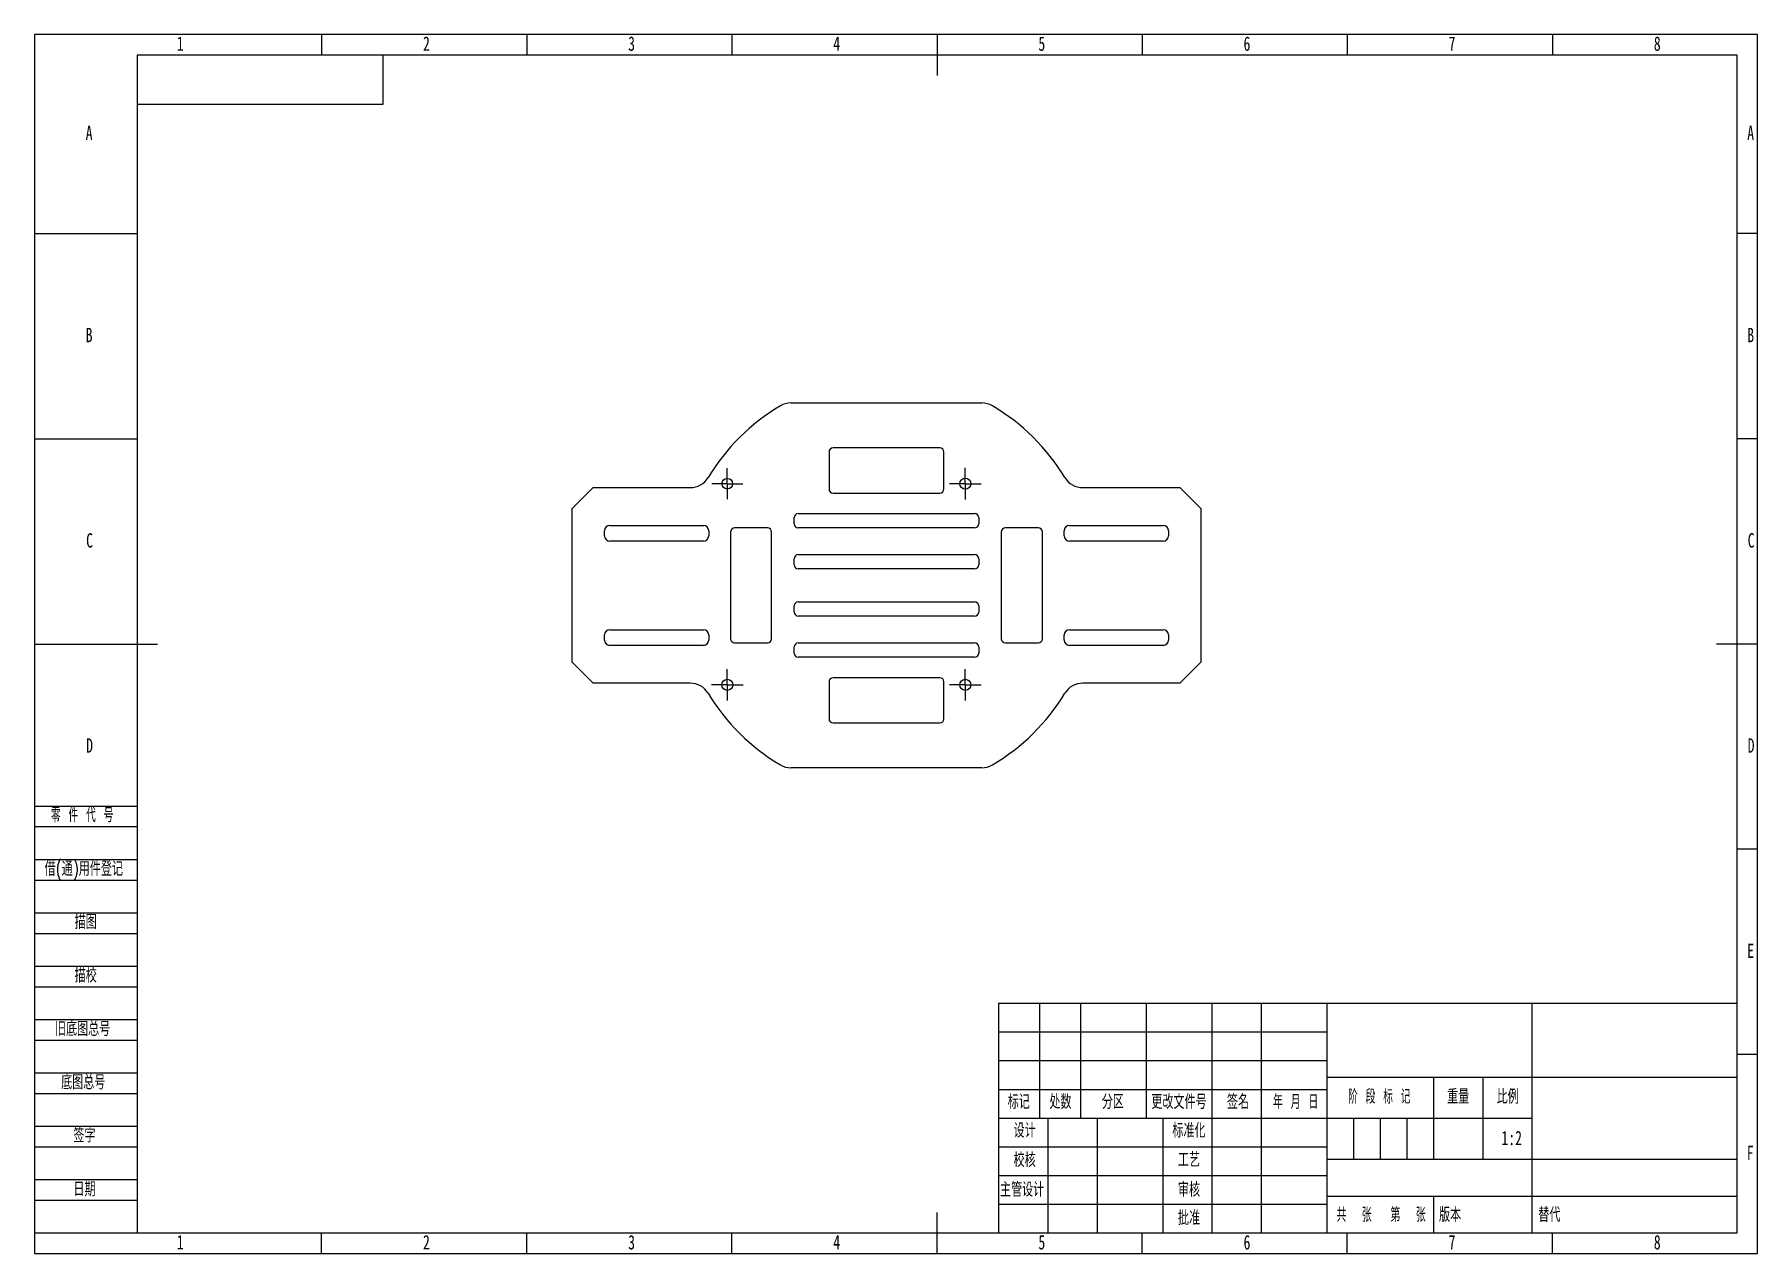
# Model space of a CAD drawing. Header units: millimetres. Extents: x 0 to 420, y 0 to 297.
import ezdxf

# ---------------------------------------------------------------- set-up
doc = ezdxf.new("R2010")
doc.units = ezdxf.units.MM
for name, color, linetype in [('10', 7, 'Continuous'), ('5', 7, 'Continuous'), ('9', 7, 'Continuous'), ('SLD-0', 7, 'Continuous')]:
    doc.layers.add(name, color=color, linetype=linetype)
doc.styles.add('SLDTEXTSTYLE0', font='TXT', dxfattribs={"width": 0.7, "bigfont": 'bigfont'})
doc.styles.add('SLDTEXTSTYLE1', font='TXT', dxfattribs={"width": 0.62, "bigfont": 'bigfont'})
doc.styles.add('SLDTEXTSTYLE2', font='TXT', dxfattribs={"width": 0.614286, "bigfont": 'bigfont'})
doc.styles.add('SLDTEXTSTYLE3', font='TXT', dxfattribs={"width": 0.6, "bigfont": 'bigfont'})
doc.styles.add('SLDTEXTSTYLE4', font='TXT', dxfattribs={"width": 0.7})

# ---------------------------------------------------------------- blocks, each defined once
blk = doc.blocks.new('SW_CENTERMARKSYMBOL_0')
at = {"layer": '10', "color": 0}
for p, q in [((-2.5, 0), (-3.85, 0)), ((0, 0), (-2.5, 0)), ((0, 2.5), (0, 3.85)), ((0, 0), (0, 2.5)), ((0, 0), (0, -2.5)), ((0, 0), (2.5, 0)), ((2.5, 0), (3.85, 0)), ((0, -2.5), (0, -3.85))]:
    blk.add_line(p, q, dxfattribs=at)
blk = doc.blocks.new('SW_CENTERMARKSYMBOL_1')
at = {"layer": '10', "color": 0}
for p, q in [((-2.5, 0), (-3.8, 0)), ((0, 0), (-2.5, 0)), ((0, 2.5), (0, 3.8)), ((0, 0), (0, 2.5)), ((0, 0), (0, -2.5)), ((0, 0), (2.5, 0)), ((2.5, 0), (3.8, 0)), ((0, -2.5), (0, -3.8))]:
    blk.add_line(p, q, dxfattribs=at)
blk = doc.blocks.new('SW_CENTERMARKSYMBOL_2')
at = {"layer": '10', "color": 0}
for p, q in [((-2.5, 0), (-3.85, 0)), ((0, 0), (-2.5, 0)), ((0, 2.5), (0, 3.85)), ((0, 0), (0, 2.5)), ((0, 0), (0, -2.5)), ((0, 0), (2.5, 0)), ((2.5, 0), (3.85, 0)), ((0, -2.5), (0, -3.85))]:
    blk.add_line(p, q, dxfattribs=at)
blk = doc.blocks.new('SW_CENTERMARKSYMBOL_3')
at = {"layer": '10', "color": 0}
for p, q in [((-2.5, 0), (-3.85, 0)), ((0, 0), (-2.5, 0)), ((0, 2.5), (0, 3.85)), ((0, 0), (0, 2.5)), ((0, 0), (0, -2.5)), ((0, 0), (2.5, 0)), ((2.5, 0), (3.85, 0)), ((0, -2.5), (0, -3.85))]:
    blk.add_line(p, q, dxfattribs=at)

msp = doc.modelspace()

# ---------------------------------------------------------------- linework, layer by layer
at = {"color": 7, "linetype": 'Continuous', "lineweight": 25}
for p, q in [((184.43, 207.23), (230.92, 207.23)), ((193.67, 195.28), (193.67, 186.28)), ((220.67, 196.28), (194.67, 196.28)), ((221.67, 186.28), (221.67, 195.28)), ((131.08, 181.51), (136.16, 186.59)), ((136.16, 186.59), (159.84, 186.59)), ((194.67, 185.28), (220.67, 185.28)), ((255.51, 186.59), (279.19, 186.59)), ((279.19, 186.59), (284.27, 181.51)), ((131.08, 144.04), (131.08, 181.51)), ((284.27, 181.51), (284.27, 144.04)), ((140.22, 177.38), (163.08, 177.38)), ((178.67, 176.78), (170.67, 176.78)), ((185.17, 177.78), (185.17, 179.28)), ((186.17, 180.28), (229.17, 180.28)), ((229.17, 176.78), (186.17, 176.78)), ((230.17, 179.28), (230.17, 177.78)), ((244.67, 176.78), (236.67, 176.78)), ((252.27, 177.38), (275.13, 177.38)), ((138.95, 174.84), (138.95, 176.11)), ((163.08, 173.57), (140.22, 173.57)), ((164.35, 176.11), (164.35, 174.84)), ((169.67, 175.78), (169.67, 149.78)), ((179.67, 149.78), (179.67, 175.78)), ((235.67, 175.78), (235.67, 149.78)), ((245.67, 149.78), (245.67, 175.78)), ((251, 174.84), (251, 176.11)), ((275.13, 173.57), (252.27, 173.57)), ((276.4, 176.11), (276.4, 174.84)), ((185.17, 167.78), (185.17, 169.28)), ((186.17, 170.28), (229.17, 170.28)), ((230.17, 169.28), (230.17, 167.78)), ((229.17, 166.78), (186.17, 166.78)), ((185.17, 156.28), (185.17, 157.78)), ((186.17, 158.78), (229.17, 158.78)), ((230.17, 157.78), (230.17, 156.28)), ((140.22, 151.98), (163.08, 151.98)), ((229.17, 155.28), (186.17, 155.28)), ((252.27, 151.98), (275.13, 151.98)), ((138.95, 149.44), (138.95, 150.71)), ((163.08, 148.17), (140.22, 148.17)), ((164.35, 150.71), (164.35, 149.44)), ((170.67, 148.78), (178.67, 148.78)), ((185.17, 146.28), (185.17, 147.78)), ((186.17, 148.78), (229.17, 148.78)), ((230.17, 147.78), (230.17, 146.28)), ((236.67, 148.78), (244.67, 148.78)), ((251, 149.44), (251, 150.71)), ((275.13, 148.17), (252.27, 148.17)), ((276.4, 150.71), (276.4, 149.44)), ((136.16, 138.96), (131.08, 144.04)), ((229.17, 145.28), (186.17, 145.28)), ((284.27, 144.04), (279.19, 138.96)), ((159.84, 138.96), (136.16, 138.96)), ((193.67, 139.28), (193.67, 130.28)), ((220.67, 140.28), (194.67, 140.28)), ((221.67, 130.28), (221.67, 139.28)), ((279.19, 138.96), (255.51, 138.96)), ((194.67, 129.28), (220.67, 129.28)), ((230.92, 118.33), (184.43, 118.33))]:
    msp.add_line(p, q, dxfattribs=at)
for centre, radius in [((168.88, 187.55), 1.3), ((226.88, 187.55), 1.35), ((168.88, 138.55), 1.35), ((226.88, 138.55), 1.35)]:
    msp.add_circle(centre, radius, dxfattribs=at)
for centre, radius, start, end in [((207.67, 162.78), 50.8, 120.5584, 148.8657), ((184.43, 202.15), 5.08, 90, 120.5584), ((230.92, 202.15), 5.08, 59.4416, 90), ((207.67, 162.78), 50.8, 31.1343, 59.4416), ((194.67, 195.28), 1, 90, 180), ((220.67, 195.28), 1, 0, 90), ((159.84, 191.67), 5.08, 270, 328.8657), ((255.51, 191.67), 5.08, 211.1343, 270), ((194.67, 186.28), 1, 180, 270), ((220.67, 186.28), 1, 270, 0), ((140.22, 176.11), 1.27, 90, 180), ((163.08, 176.11), 1.27, 0, 90), ((170.67, 175.78), 1, 90, 180), ((178.67, 175.78), 1, 0, 90), ((186.17, 179.28), 1, 90, 180), ((186.17, 177.78), 1, 180, 270), ((229.17, 179.28), 1, 0, 90), ((229.17, 177.78), 1, 270, 0), ((236.67, 175.78), 1, 90, 180), ((244.67, 175.78), 1, 0, 90), ((252.27, 176.11), 1.27, 90, 180), ((275.13, 176.11), 1.27, 0, 90), ((140.22, 174.84), 1.27, 180, 270), ((163.08, 174.84), 1.27, 270, 0), ((252.27, 174.84), 1.27, 180, 270), ((275.13, 174.84), 1.27, 270, 0), ((186.17, 169.28), 1, 90, 180), ((229.17, 169.28), 1, 0, 90), ((186.17, 167.78), 1, 180, 270), ((229.17, 167.78), 1, 270, 0), ((186.17, 157.78), 1, 90, 180), ((186.17, 156.28), 1, 180, 270), ((229.17, 157.78), 1, 0, 90), ((229.17, 156.28), 1, 270, 0), ((140.22, 150.71), 1.27, 90, 180), ((163.08, 150.71), 1.27, 0, 90), ((252.27, 150.71), 1.27, 90, 180), ((275.13, 150.71), 1.27, 0, 90), ((140.22, 149.44), 1.27, 180, 270), ((163.08, 149.44), 1.27, 270, 0), ((170.67, 149.78), 1, 180, 270), ((178.67, 149.78), 1, 270, 0), ((186.17, 147.78), 1, 90, 180), ((229.17, 147.78), 1, 0, 90), ((236.67, 149.78), 1, 180, 270), ((244.67, 149.78), 1, 270, 0), ((252.27, 149.44), 1.27, 180, 270), ((275.13, 149.44), 1.27, 270, 0), ((186.17, 146.28), 1, 180, 270), ((229.17, 146.28), 1, 270, 0), ((159.84, 133.88), 5.08, 31.1343, 90), ((194.67, 139.28), 1, 90, 180), ((220.67, 139.28), 1, 360, 90), ((255.51, 133.88), 5.08, 90, 148.8657), ((207.67, 162.78), 50.8, 211.1343, 239.4416), ((207.67, 162.78), 50.8, 300.5584, 328.8657), ((194.67, 130.28), 1, 180, 270), ((220.67, 130.28), 1, 270, 0), ((184.43, 123.41), 5.08, 239.4416, 270), ((230.92, 123.41), 5.08, 270, 300.5584)]:
    msp.add_arc(centre, radius, start, end, dxfattribs=at)
at = {"layer": '10', "color": 7}
for p, q in [((0, 109), (25, 109)), ((0, 104), (25, 104)), ((0, 96), (25, 96)), ((0, 91), (25, 91)), ((0, 83), (25, 83)), ((0, 78), (25, 78)), ((0, 70), (25, 70)), ((0, 65), (25, 65)), ((0, 57), (25, 57)), ((0, 52), (25, 52)), ((235, 54), (315, 54)), ((235, 47), (315, 47)), ((0, 44), (25, 44)), ((0, 39), (25, 39)), ((0, 31), (25, 31)), ((0, 26), (25, 26)), ((0, 18), (25, 18)), ((0, 13), (25, 13))]:
    msp.add_line(p, q, dxfattribs=at)
at = {"layer": '10', "color": 7, "lineweight": 25}
for p, q in [((245, 61), (245, 33)), ((255, 61), (255, 33)), ((271, 61), (271, 33)), ((287, 61), (287, 5)), ((299, 61), (299, 5)), ((315, 61), (315, 5)), ((365, 61), (365, 33)), ((315, 43), (415, 43)), ((340.99, 43), (340.99, 23)), ((353, 43), (353, 23)), ((235, 40), (315, 40)), ((235, 33), (365, 33)), ((247, 33), (247, 5)), ((259, 33), (259, 5)), ((275, 33), (275, 5)), ((365, 33), (365, 5)), ((235, 26), (315, 26)), ((315, 23), (415, 23)), ((235, 19), (315, 19)), ((315, 14), (415, 14)), ((235, 12), (315, 12))]:
    msp.add_line(p, q, dxfattribs=at)
at = {"layer": '5'}
for p, q in [((70, 297), (70, 292)), ((120, 297), (120, 292)), ((170, 297), (170, 292)), ((270, 297), (270, 292)), ((320, 297), (320, 292)), ((370, 297), (370, 292)), ((0, 248.5), (25, 248.5)), ((420, 248.5), (415, 248.5)), ((0, 198.5), (25, 198.5)), ((420, 198.5), (415, 198.5)), ((420, 98.5), (415, 98.5)), ((420, 48.5), (415, 48.5)), ((70, 0), (70, 5)), ((120, 0), (120, 5)), ((170, 0), (170, 5)), ((270, 0), (270, 5)), ((320, 0), (320, 5)), ((370, 0), (370, 5))]:
    msp.add_line(p, q, dxfattribs=at)
at = {"layer": '5', "lineweight": 25}
for p, q in [((220, 297), (220, 287)), ((0, 148.5), (30, 148.5)), ((420, 148.5), (410, 148.5)), ((220, 0), (220, 10))]:
    msp.add_line(p, q, dxfattribs=at)
at = {"layer": '5', "color": 7, "lineweight": 25}
for p, q in [((415, 292), (25, 292)), ((25, 292), (25, 5)), ((85, 280), (85, 292)), ((415, 5), (415, 292)), ((25, 280), (85, 280)), ((235, 61), (415, 61)), ((235, 61), (235, 5)), ((0, 5), (415, 5))]:
    msp.add_line(p, q, dxfattribs=at)
at = {"layer": '9', "color": 7}
for p, q in [((420, 297), (0, 297)), ((0, 297), (0, 0)), ((420, 148.5), (420, 297)), ((420, 0), (420, 148.5)), ((0, 0), (420, 0))]:
    msp.add_line(p, q, dxfattribs=at)
at = {"layer": 'SLD-0'}
for p, q in [((321.5, 33), (321.5, 23)), ((328, 33), (328, 23)), ((334.5, 33), (334.5, 23))]:
    msp.add_line(p, q, dxfattribs=at)
at = {"layer": 'SLD-0', "lineweight": 25}
msp.add_line((340.99, 14), (340.99, 5), dxfattribs=at)

# ---------------------------------------------------------------- block references
at = {"layer": '10'}
for name, p in [('SW_CENTERMARKSYMBOL_1', (168.88, 187.55)), ('SW_CENTERMARKSYMBOL_3', (226.88, 187.55)), ('SW_CENTERMARKSYMBOL_2', (168.88, 138.55)), ('SW_CENTERMARKSYMBOL_0', (226.88, 138.55))]:
    msp.add_blockref(name, p, dxfattribs=at)

# ---------------------------------------------------------------- texts
at = {"layer": '10', "char_height": 3.5, "attachment_point": 2, "style": 'SLDTEXTSTYLE4'}
for s, insert in [('1', (35.54, 296.52)), ('2', (95.54, 296.52)), ('3', (145.54, 296.52)), ('4', (195.54, 296.52)), ('5', (245.54, 296.52)), ('6', (295.55, 296.52)), ('7', (345.55, 296.52)), ('8', (395.55, 296.52)), ('A', (13.32, 274.77)), ('A', (418.32, 274.77)), ('B', (13.32, 225.52)), ('B', (418.32, 225.52)), ('C', (13.43, 175.5)), ('C', (418.43, 175.5)), ('D', (13.43, 125.52)), ('D', (418.43, 125.52)), ('E', (418.32, 75.5)), ('1:2', (360.08, 29.9)), ('F', (418.22, 26.25)), ('1', (35.54, 4.5)), ('2', (95.54, 4.5)), ('3', (145.54, 4.5)), ('4', (195.54, 4.5)), ('5', (245.54, 4.5)), ('6', (295.55, 4.5)), ('7', (345.55, 4.5)), ('8', (395.55, 4.5))]:
    msp.add_mtext(s, dxfattribs=dict(at, insert=insert))
at = {"layer": '10', "color": 7, "char_height": 3.5}
for s, insert, attachment_point, style in [('零 件 代 号', (4.02, 108.59), 1, 'SLDTEXTSTYLE2'), ('借(通)用件登记', (2.47, 95.5), 1, 'SLDTEXTSTYLE0'), ('描图', (12.5, 82.55), 2, 'SLDTEXTSTYLE0'), ('描校', (12.5, 69.52), 2, 'SLDTEXTSTYLE0'), ('旧底图总号', (5, 56.49), 1, 'SLDTEXTSTYLE0'), ('底图总号', (6.5, 43.49), 1, 'SLDTEXTSTYLE0'), ('标记', (239.92, 38.72), 2, 'SLDTEXTSTYLE0'), ('处数', (250.08, 38.72), 2, 'SLDTEXTSTYLE0'), ('分区', (262.86, 38.72), 2, 'SLDTEXTSTYLE0'), ('更改文件号', (278.99, 38.72), 2, 'SLDTEXTSTYLE0'), ('签名', (293.36, 38.72), 2, 'SLDTEXTSTYLE0'), ('年 月 日', (307.41, 38.72), 2, 'SLDTEXTSTYLE1'), ('阶 段 标 记', (327.8, 39.99), 2, 'SLDTEXTSTYLE2'), ('重量', (347.02, 39.99), 2, 'SLDTEXTSTYLE0'), ('比例', (359.11, 39.99), 2, 'SLDTEXTSTYLE0'), ('签字', (12.18, 30.54), 2, 'SLDTEXTSTYLE0'), ('设计', (241.35, 31.73), 2, 'SLDTEXTSTYLE0'), ('标准化', (281.41, 31.73), 2, 'SLDTEXTSTYLE0'), ('校核', (241.35, 24.56), 2, 'SLDTEXTSTYLE0'), ('工艺', (281.41, 24.6), 2, 'SLDTEXTSTYLE0'), ('日期', (12.18, 17.44), 2, 'SLDTEXTSTYLE0'), ('主管设计', (240.73, 17.33), 2, 'SLDTEXTSTYLE0'), ('审核', (281.41, 17.33), 2, 'SLDTEXTSTYLE0'), ('批准', (281.41, 10.44), 2, 'SLDTEXTSTYLE0'), ('共  张', (321.65, 11.2), 2, 'SLDTEXTSTYLE3'), ('第  张', (334.82, 11.2), 2, 'SLDTEXTSTYLE3'), ('版本', (345.06, 11.2), 2, 'SLDTEXTSTYLE0')]:
    msp.add_mtext(s, dxfattribs=dict(at, insert=insert, attachment_point=attachment_point, style=style))
at = {"layer": 'SLD-0', "insert": (366.56, 11.2), "char_height": 3.5, "attachment_point": 1, "style": 'SLDTEXTSTYLE0'}
msp.add_mtext('替代', dxfattribs=at)

doc.saveas('drawing.dxf')
